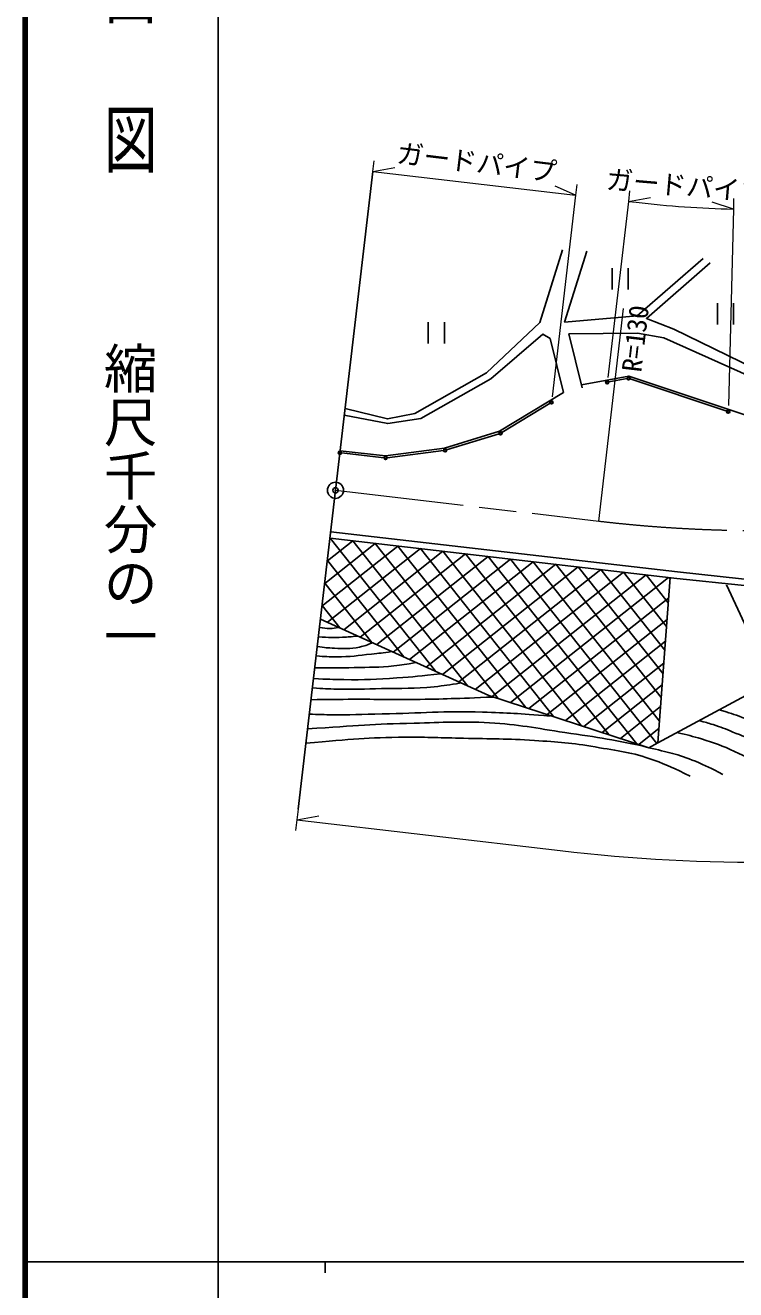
# Model space of a CAD drawing. Units: millimetres at full size, sheet at 1:1000; details may follow other scales. Extents: x 40000 to 680000, y 20000 to 380000.
# Drawn here: x 40000 to 106356, y 202409 to 320560 of the extents above; entities that cross this region are included whole.
import ezdxf
from ezdxf.enums import TextEntityAlignment as Align

# ---------------------------------------------------------------- set-up
doc = ezdxf.new("R2010")
doc.units = ezdxf.units.MM
doc.header["$LTSCALE"] = 1000
doc.header["$PDMODE"] = 32
doc.header["$PDSIZE"] = 500
doc.linetypes.add('CHAIN', pattern=[18.5, 12, -1.5, 3.5, -1.5])
for name, color, linetype, lineweight in [('M-BGD', 7, 'Continuous', 25), ('M-BMK', 2, 'CHAIN', 13), ('M-BMK-OTRS', 5, 'Continuous', 25), ('M-BMK-SRVR', 3, 'Continuous', 25), ('M-STR-HTXT', 7, 'Continuous', 13), ('M-STR-STRC', 7, 'Continuous', 25), ('M-TTL', 2, 'Continuous', 140), ('M-TTL-BAND', 7, 'Continuous', 25)]:
    doc.layers.add(name, color=color, linetype=linetype, lineweight=lineweight)
doc.styles.add('@ＭＳ ゴシック', font='')
doc.styles.add('ＭＳ ゴシック', font='')
doc.styles.get('@ＭＳ ゴシック').set_extended_font_data('@MS Gothic')
doc.styles.get('ＭＳ ゴシック').set_extended_font_data('MS Gothic')

msp = doc.modelspace()

# ---------------------------------------------------------------- linework, layer by layer
at = {"layer": 'M-BGD'}
for p, q in [((94812, 297873), (94812, 295873)), ((96312, 297873), (96312, 295873)), ((104660, 294601), (104660, 292601)), ((106160, 294601), (106160, 292601)), ((77642, 292812), (77642, 290812)), ((79142, 292812), (79142, 290812)), ((90263, 286242), (89019, 291300)), ((92011, 286671), (90767, 291729)), ((67712, 266290), (74799, 271903)), ((67967, 268406), (72692, 272148)), ((68222, 270521), (70585, 272392)), ((68477, 272637), (78347, 260175)), ((70585, 272392), (81335, 258819)), ((72692, 272148), (84182, 257640)), ((74799, 271903), (86761, 256800)), ((68215, 264776), (76906, 271659)), ((69751, 264078), (79013, 271414)), ((71287, 263381), (81120, 271170)), ((72822, 262684), (83228, 270925)), ((74358, 261987), (85335, 270680)), ((76906, 271659), (89339, 255960)), ((79013, 271414), (91918, 255120)), ((81120, 271170), (94497, 254281)), ((83228, 270925), (97075, 253441)), ((85335, 270680), (98976, 253457)), ((68224, 270540), (75359, 261532)), ((75894, 261289), (87442, 270436)), ((77429, 260592), (89549, 270191)), ((78965, 259895), (91656, 269947)), ((80500, 259198), (93763, 269702)), ((82036, 258500), (95871, 269458)), ((87442, 270436), (99246, 255532)), ((89549, 270191), (99409, 257742)), ((91656, 269947), (99572, 259952)), ((93763, 269702), (99735, 262162)), ((95871, 269458), (99898, 264372)), ((67971, 268444), (72371, 262889)), ((83604, 257828), (97978, 269213)), ((85315, 257271), (100085, 268968)), ((97978, 269213), (100061, 266582)), ((100085, 268968), (100224, 268792)), ((108228, 262391), (105486, 268282)), ((87027, 256713), (100097, 267064)), ((67718, 266347), (69383, 264245)), ((88739, 256156), (99947, 265032)), ((90451, 255598), (99797, 263000)), ((92163, 255040), (99647, 260968)), ((93875, 254483), (99497, 258935)), ((95587, 253925), (99347, 256903)), ((97299, 253368), (99197, 254871))]:
    msp.add_line(p, q, dxfattribs=at)
for points in [[(90164, 299587), (88071, 292774), (83071, 288072), (76390, 284297), (73825, 283774), (69868, 284748)], [(92446, 299451), (90367, 292819), (97150, 293396), (103308, 298757)], [(103985, 298358), (98014, 293159), (100568, 292153), (109320, 287904), (110698, 287455), (116241, 294804)], [(69797, 284139), (73858, 283335), (76959, 283812), (83498, 287516), (88354, 291686), (89019, 291300)], [(90767, 291729), (97179, 291801), (99637, 291349), (108892, 287227)], [(91939, 286965), (96369, 287774), (107395, 284084)], [(69407, 280811), (73658, 280331), (79165, 281036), (84309, 282622), (90263, 286242)], [(154998, 277945), (143402, 271312), (122919, 266333), (99098, 253524)], [(136727, 272217), (130844, 270741), (126910, 269934), (122932, 269295), (118962, 268801), (114948, 268643), (110932, 268641), (106909, 268845), (100929, 269474), (68547, 273233)], [(136873, 271635), (130978, 270156), (127018, 269344), (123016, 268701), (119011, 268202), (114960, 268043), (110917, 268041), (106862, 268246), (100863, 268878), (68477, 272637)], [(100236, 268951), (99098, 253524), (98253, 253057), (83294, 257929), (67565, 265071)]]:
    msp.add_lwpolyline(points, dxfattribs=at)
for points, knots in [([(71052, 263488), (70378, 263415), (70184, 263402), (69626, 263375), (68745, 263333), (68437, 263359), (67369, 263405)], [0, 0, 0, 0, 1, 1, 1, 2, 2, 2, 2]), ([(69274, 264295), (68897, 264224), (68767, 264203), (68439, 264196), (68060, 264188), (67910, 264219), (67473, 264293)], [0, 0, 0, 0, 1, 1, 1, 2, 2, 2, 2]), ([(67264, 262506), (68012, 262402), (68242, 262383), (68873, 262355), (69790, 262315), (70328, 262247), (71221, 262461), (71708, 262577), (71908, 262633), (72439, 262858)], [0, 0, 0, 0, 1, 1, 1, 2, 2, 2, 3, 3, 3, 3]), ([(74250, 262036), (73332, 261910), (73086, 261883), (72337, 261802), (71069, 261664), (70357, 261540), (69081, 261548), (68331, 261553), (68060, 261558), (67162, 261634)], [0, 0, 0, 0, 1, 1, 1, 2, 2, 2, 3, 3, 3, 3]), ([(78818, 259961), (76862, 259737), (76323, 259683), (74718, 259575), (72788, 259444), (71702, 259391), (69767, 259418), (68652, 259434), (68275, 259440), (66914, 259516)], [0, 0, 0, 0, 1, 1, 1, 2, 2, 2, 3, 3, 3, 3]), ([(67030, 260509), (68817, 260507), (69287, 260507), (70733, 260545), (72177, 260583), (72993, 260533), (74427, 260705), (75235, 260801), (75521, 260838), (76485, 261021)], [0, 0, 0, 0, 1, 1, 1, 2, 2, 2, 3, 3, 3, 3]), ([(66811, 258638), (67913, 258564), (68217, 258554), (69118, 258528), (70746, 258480), (71658, 258547), (73286, 258586), (75206, 258632), (76292, 258535), (78201, 258750), (79178, 258861), (79525, 258900), (80693, 259110)], [0, 0, 0, 0, 1, 1, 1, 2, 2, 2, 3, 3, 3, 4, 4, 4, 4]), ([(83721, 257790), (80175, 257647), (79243, 257602), (76371, 257568), (73950, 257538), (72594, 257595), (70172, 257577), (68809, 257568), (68377, 257565), (66683, 257540)], [0, 0, 0, 0, 1, 1, 1, 2, 2, 2, 3, 3, 3, 3]), ([(88969, 256007), (85991, 256259), (85153, 256302), (82702, 256381), (79048, 256500), (77000, 256280), (73345, 256217), (71417, 256184), (70337, 256096), (68409, 256134), (67673, 256148), (67430, 256149), (66525, 256190)], [0, 0, 0, 0, 1, 1, 1, 2, 2, 2, 3, 3, 3, 4, 4, 4, 4]), ([(104799, 256589), (105823, 256299), (106133, 256204), (106959, 255877), (107899, 255503), (108387, 255203), (109289, 254747), (110899, 253934), (111411, 253615), (113326, 252508)], [0, 0, 0, 0, 1, 1, 1, 2, 2, 2, 3, 3, 3, 3]), ([(105148, 250547), (103995, 251181), (103616, 251355), (102593, 251782), (100962, 252463), (99970, 252642), (98253, 253057), (95224, 253790), (93483, 254013), (90400, 254477), (87655, 254890), (86122, 255222), (83351, 255381), (80609, 255537), (79065, 255410), (76319, 255347), (72426, 255257), (71137, 255141), (66363, 254805)], [0, 0, 0, 0, 1, 1, 1, 2, 2, 2, 3, 3, 3, 4, 4, 4, 5, 5, 5, 6, 6, 6, 6]), ([(111385, 251724), (110017, 252653), (109602, 252972), (108352, 253576), (107492, 253992), (106981, 254162), (106095, 254518), (105381, 254805), (104987, 254983), (104253, 255214), (103740, 255375), (103561, 255426), (102928, 255584)], [0, 0, 0, 0, 1, 1, 1, 2, 2, 2, 3, 3, 3, 4, 4, 4, 4]), ([(66206, 253468), (70620, 253850), (71866, 254011), (75504, 254035), (77625, 254049), (78813, 253986), (80934, 253936), (83524, 253876), (84978, 253905), (87562, 253733), (89782, 253585), (91035, 253510), (93227, 253126), (95386, 252748), (96645, 252651), (98703, 251896), (100063, 251398), (100582, 251174), (102088, 250381)], [0, 0, 0, 0, 1, 1, 1, 2, 2, 2, 3, 3, 3, 4, 4, 4, 5, 5, 5, 6, 6, 6, 6]), ([(100843, 254462), (101947, 254226), (102271, 254143), (103169, 253874), (104404, 253503), (105084, 253242), (106255, 252703), (107401, 252175), (107798, 251939), (109093, 251161)], [0, 0, 0, 0, 1, 1, 1, 2, 2, 2, 3, 3, 3, 3])]:
    msp.add_open_spline(points, degree=3, knots=knots, dxfattribs=at)
at = {"layer": 'M-BMK'}
msp.add_line((68973, 277107), (93560, 274229), dxfattribs=at)
msp.add_arc((108675, 403347), 130000, 263.32315, 292.3419, dxfattribs=at)
at = {"layer": 'M-BMK-OTRS'}
for q in [(72462, 306904), (65485, 247310)]:
    msp.add_line((68973, 277107), q, dxfattribs=at)
at = {"layer": 'M-BMK-SRVR'}
msp.add_circle((68973, 277107), 750, dxfattribs=at)
msp.add_point((68973, 277107), dxfattribs=at)
at = {"layer": 'M-STR-HTXT'}
for p, q in [((72462, 306904), (72578, 307897)), ((72462, 306904), (74518, 307267)), ((72462, 306904), (91408, 304686)), ((91408, 304686), (89491, 305514)), ((91524, 305679), (91408, 304686)), ((96446, 305103), (96330, 304109)), ((91408, 304686), (89201, 285835)), ((96330, 304109), (94402, 287636)), ((96330, 304109), (98386, 304473)), ((96330, 304109), (97048, 304025)), ((106137, 303379), (104153, 304030)), ((106162, 304379), (106137, 303379)), ((106137, 303379), (105671, 285032)), ((93560, 274229), (95885, 294093)), ((65485, 247310), (65253, 245324)), ((65369, 246317), (67425, 246681)), ((65369, 246317), (89956, 243439))]:
    msp.add_line(p, q, dxfattribs=at)
for radius, end in [(100000, 268.54574), (161000, 292.3419)]:
    msp.add_arc((108675, 403347), radius, 263.32315, end, dxfattribs=at)
at = {"layer": 'M-STR-STRC'}
for p, q in [((94498, 287229), (96207, 287541)), ((96497, 287520), (105514, 284502)), ((84520, 282516), (89014, 285248)), ((79351, 280884), (84248, 282394)), ((69534, 280596), (73510, 280147)), ((73808, 280149), (79059, 280821))]:
    msp.add_line(p, q, dxfattribs=at)
for centre, radius in [((94351, 287202), 150), ((94351, 287202), 120), ((94351, 287202), 100), ((96355, 287568), 150), ((96355, 287568), 120), ((96355, 287568), 100), ((89142, 285326), 150), ((89142, 285326), 120), ((89142, 285326), 100), ((105657, 284455), 150), ((105657, 284455), 120), ((105657, 284455), 100), ((84392, 282438), 150), ((84392, 282438), 120), ((84392, 282438), 100), ((69385, 280613), 150), ((69385, 280613), 120), ((69385, 280613), 100), ((73659, 280130), 150), ((73659, 280130), 120), ((73659, 280130), 100), ((79207, 280840), 150), ((79207, 280840), 120), ((79207, 280840), 100)]:
    msp.add_circle(centre, radius, dxfattribs=at)
at = {"layer": 'M-TTL'}
msp.add_line((40000, 380000), (40000, 20000), dxfattribs=at)
at = {"layer": 'M-TTL-BAND'}
for p, q in [((58000, 370000), (58000, 20000)), ((40000, 205000), (579000, 205000)), ((68000, 205000), (68000, 204000))]:
    msp.add_line(p, q, dxfattribs=at)

# ---------------------------------------------------------------- texts
at = {"layer": 'M-STR-HTXT', "style": 'ＭＳ ゴシック'}
for rotation, p in [(353.109, (81995, 306291)), (355.132, (101628, 304097))]:
    msp.add_text('ガードパイプ', height=1833, rotation=rotation, dxfattribs=at).set_placement(p, align=Align.BOTTOM_CENTER)
msp.add_text('R=130', height=1833, rotation=83.323, dxfattribs=at).set_placement((95710, 288295), align=Align.TOP_LEFT)
at = {"layer": 'M-TTL-BAND', "style": '@ＭＳ ゴシック', "width": 1.4}
msp.add_text('平  面  図', height=3666, rotation=270, dxfattribs=at).set_placement((49777, 306475), align=Align.MIDDLE_RIGHT)
at = {"layer": 'M-TTL-BAND', "style": '@ＭＳ ゴシック'}
msp.add_text('縮尺千分の一', height=3666, rotation=270, dxfattribs=at).set_placement((49777, 261030), align=Align.MIDDLE_RIGHT)

doc.saveas('drawing.dxf')
